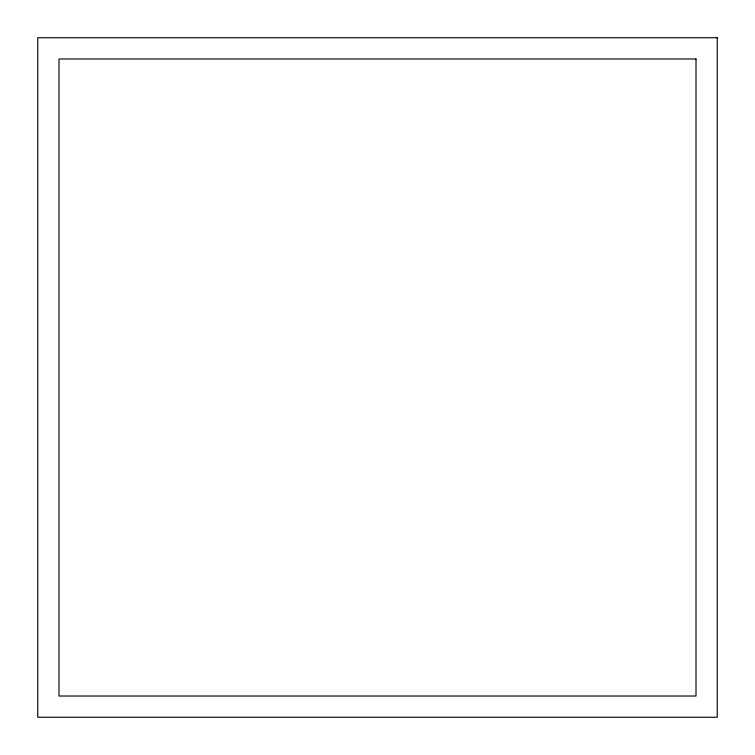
<?xml version="1.0" encoding="UTF-8"?>
<svg xmlns="http://www.w3.org/2000/svg" width="755" height="755" viewBox="0 0 755 755"><rect width="100%" height="100%" fill="white"/><g stroke="black" fill="none" stroke-linecap="round" stroke-linejoin="round"><path stroke-width="1.13" d="M717.25 37.75L37.75 37.75L37.75 717.25L717.25 717.25L717.25 37.75M696.016 58.984L58.984 58.984L58.984 696.016L696.016 696.016L696.016 58.984"/></g></svg>
